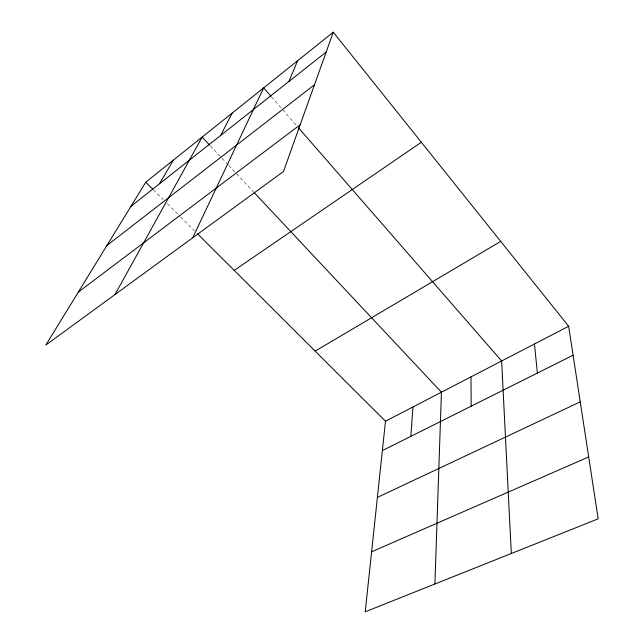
<?xml version="1.0" encoding="UTF-8"?>
<svg xmlns="http://www.w3.org/2000/svg" width="644" height="644" viewBox="0 0 644 644"><rect width="100%" height="100%" fill="white"/><g stroke="black" fill="none" stroke-linecap="round" stroke-linejoin="round"><path stroke-width="0.48" stroke-dasharray="3.22 2.42" d="M153.417 189.867L163.173 199.592M167.351 203.762L179.926 216.287M180.626 216.988L194.649 230.971M210.347 145.866L221.294 157.538M221.987 158.263L228.145 164.832M228.829 165.564L253.535 191.904M271.551 96.906L296.473 125.508"/><path stroke-width="0.97" d="M434.901 583.995L441.438 392.204L254.219 192.628M410.856 436.358L412.957 406.968M197.458 233.772L385.482 421.208L365.228 611.8L598.179 518.839L568.652 326.267L333.27 32.2L145.745 182.22L45.821 345.063L283.489 171.489L333.27 32.2M288.882 81.514L297.633 60.705M192.709 237.789L263.678 87.874L270.899 96.149M220.651 135.441L232.218 113.038M114.994 294.55L202.136 137.108L209.662 145.133M159.503 183.765L173.341 160.147M130.941 206.346L326.178 52.035M106.936 245.469L314.481 84.775M78.318 292.102L300.185 124.759M234.191 270.391L421.353 142.244M315.174 351.117L500.718 241.395M385.482 421.208L568.652 326.267M382.359 450.615L573.088 355.222M377.384 497.418L580.244 401.864M371.604 551.803L588.688 456.95M145.745 182.22L152.717 189.167M298.438 127.762L501.644 360.994L511.312 553.51M534.48 343.977L537.37 373.085M470.981 376.893L471.166 406.195"/></g></svg>
